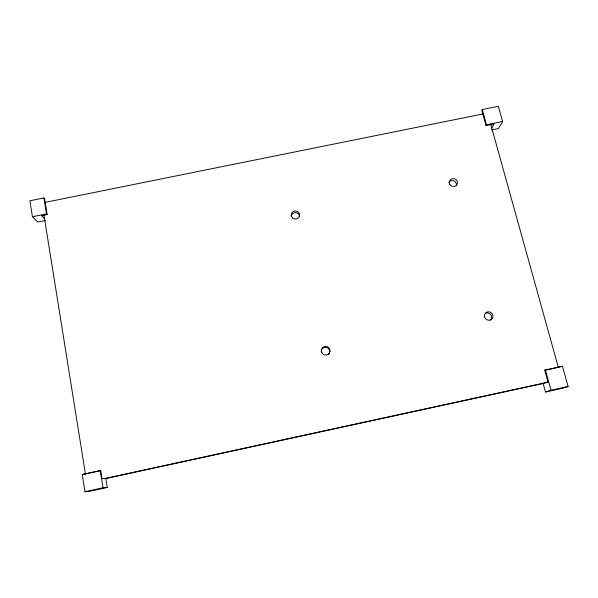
<?xml version="1.0" encoding="UTF-8"?>
<svg xmlns="http://www.w3.org/2000/svg" width="598" height="598" viewBox="0 0 598 598"><rect width="100%" height="100%" fill="white"/><g stroke="black" fill="none" stroke-linecap="round" stroke-linejoin="round"><path stroke-width="0.9" d="M491.421 129.998L498.426 128.57L502.604 121.484L498.328 106.294L482.287 109.531L481.816 110.443L486.017 125.625L494.053 124.003L491.758 128.032M486.017 125.625L486.503 124.743L482.287 109.531M544.741 370.259L562.464 366.29L568.1 386.48L562.24 388.341L545.473 391.996L543.148 383.49L547.903 381.763L544.741 370.259L562.464 366.29M545.473 391.996L550.967 390.21L568.1 386.48M85.006 491.706L103.02 487.781L107.251 487.467L105.786 478.557L102.056 478.654L100.741 470.626L100.202 470.619L82.262 474.506L85.006 491.706L89.64 491.302L107.251 487.467M100.741 470.626L82.262 474.506M104.493 478.587L548.344 382.122M105.786 478.557L543.148 383.49M47.145 214.547L44.581 198.648L43.938 197.938L29.9 200.771L32.412 216.73L46.502 213.875L47.145 214.547L41.524 215.684L44.529 218.726M486.503 124.743L502.604 121.484M45.291 220.513L37.838 222.03L32.412 216.73M44.753 202.445L483.012 113.949M490.779 124.504L558.397 367.568M545.413 369.983L550.967 390.21M100.202 470.619L103.02 487.781M43.938 197.938L46.502 213.875M43.968 215.235L85.462 474.139M291.233 216.431A4.171 4.007 0.1 0 1 295.614 212.641A4.171 4.007 0.1 0 1 299.561 216.835M448.821 182.248A4.164 3.909 18.9 0 1 456.356 185.597M321.178 351.31A4.313 4.268 22 0 1 327.3 347.67A4.313 4.268 22 0 1 328.392 354.704M485.314 313.277A4.343 4.134 35.2 0 1 490.442 320.139M484.53 316.888A4.373 4.164 35.2 0 0 491.72 319.138A4.373 4.164 35.2 0 0 489.814 311.977A4.373 4.164 35.2 0 0 484.53 316.888M321.836 352.693A4.343 4.298 21.8 0 0 329.341 353.059A4.343 4.298 21.8 0 0 325.865 346.429A4.343 4.298 21.8 0 0 321.836 352.693M293.125 218.382A4.193 4.029 0.1 0 0 299.591 215.198A4.193 4.029 0.1 0 0 293.483 211.415A4.193 4.029 0.1 0 0 293.125 218.382M449.741 184.363A4.186 3.932 18.9 0 0 456.947 184.715A4.186 3.932 18.9 0 0 453.419 178.608A4.186 3.932 18.9 0 0 449.741 184.363"/></g></svg>
